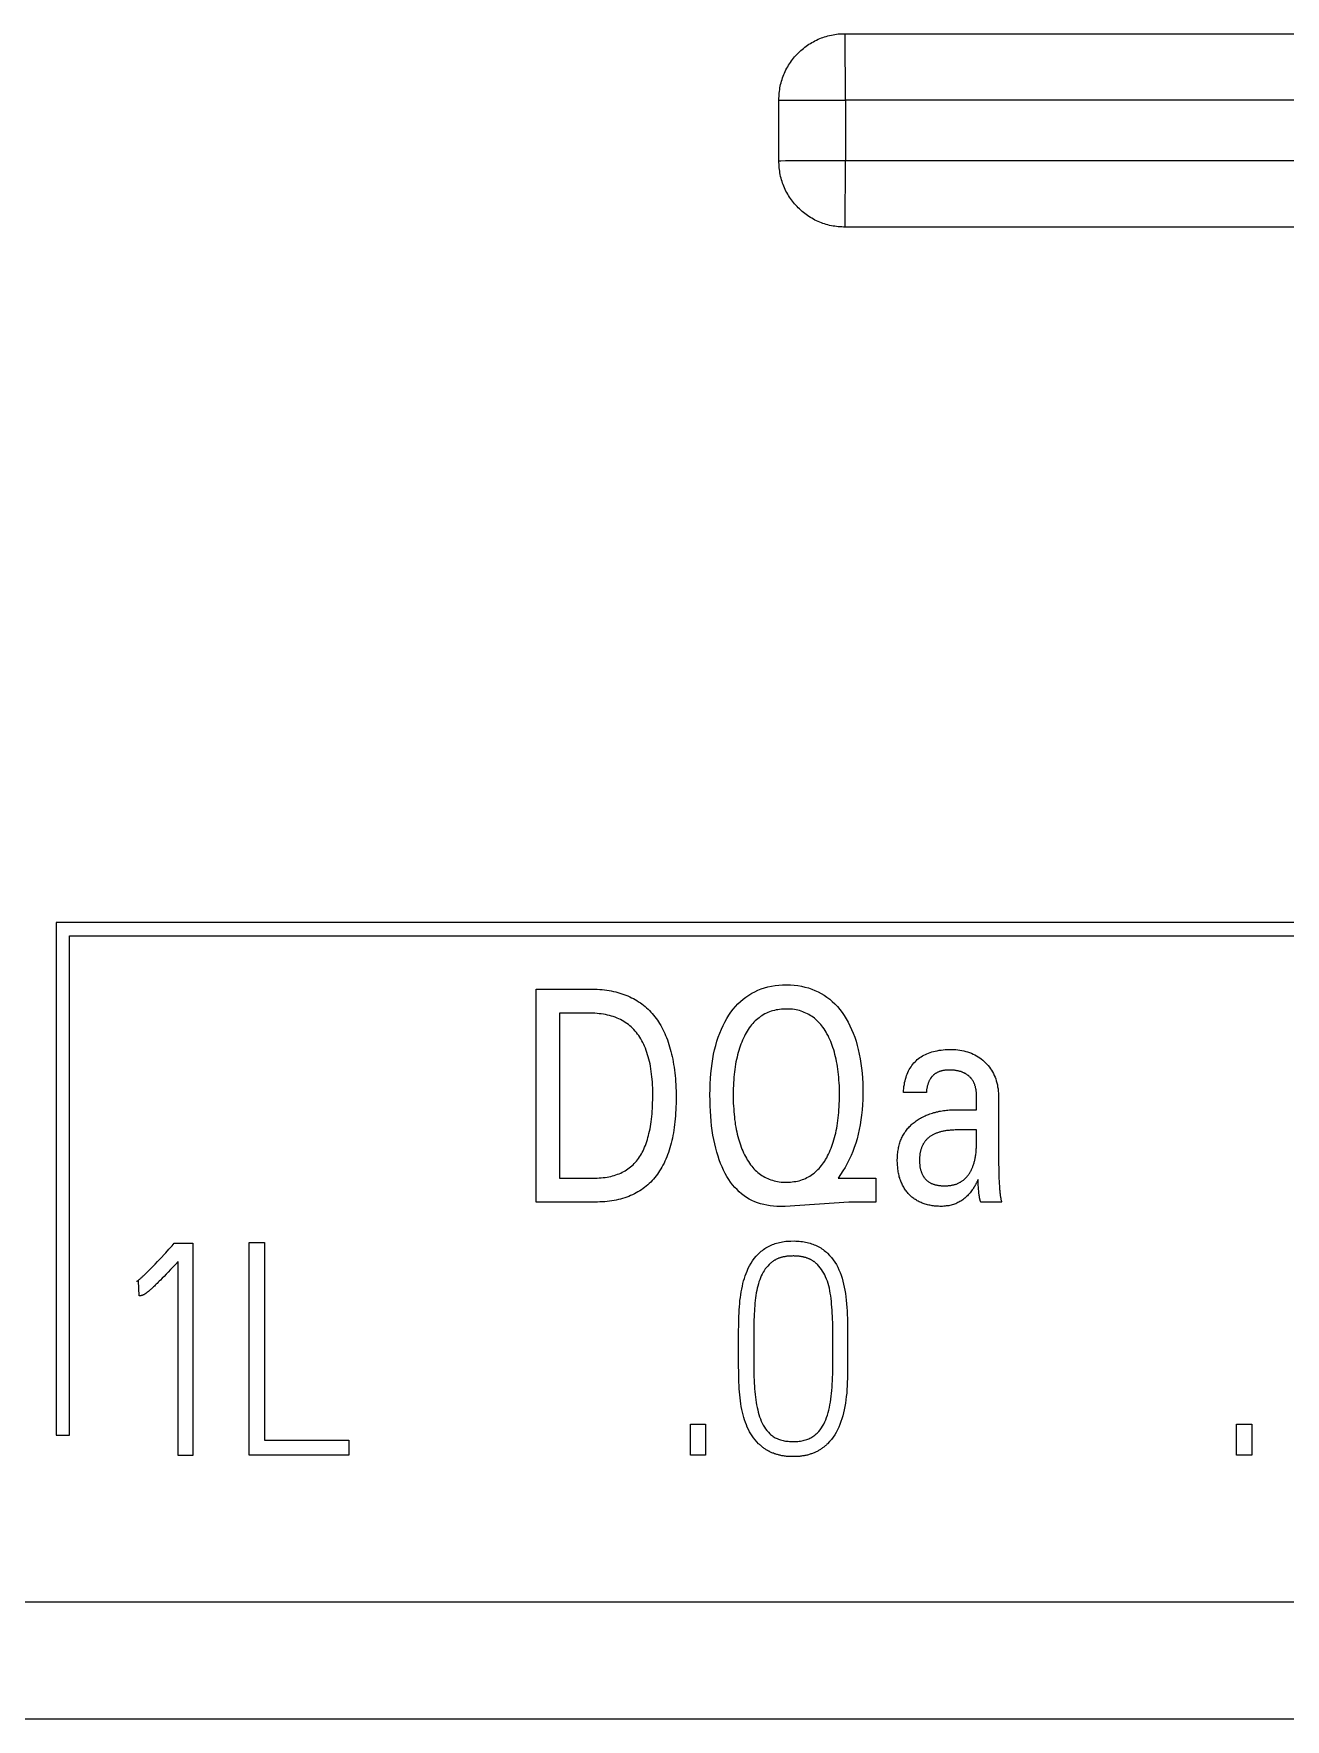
# Model space of a CAD drawing. Header units: inches. Extents: x 9000 to 22395, y 8106 to 17135.
# Drawn here: x 10119.36 to 10140.24, y 8325.48 to 8353.6 of the extents above; entities that cross this region are included whole.
import ezdxf

# ---------------------------------------------------------------- set-up
doc = ezdxf.new("R2010")
doc.units = ezdxf.units.IN
doc.header["$MEASUREMENT"] = 0
doc.layers.add('20000_FRONT_O', color=7, linetype='Continuous')
doc.layers.add('20500_FRONT_O_LABELING', color=7, linetype='Continuous')

# ---------------------------------------------------------------- blocks, each defined once
blk = doc.blocks.new('A$C21A67833')
at = {"layer": '20000_FRONT_O', "linetype": 'Continuous'}
for p, q in [((34.422, 25.976), (54.778, 25.976)), ((34.424, 25.476), (34.422, 25.976)), ((33.924, 25.478), (34.424, 25.476)), ((33.924, 25.022), (33.924, 25.478)), ((54.776, 25.476), (34.424, 25.476)), ((34.424, 25.476), (34.424, 25.024)), ((33.927, 25.022), (33.93, 25.022)), ((33.93, 25.022), (33.938, 25.022)), ((33.938, 25.022), (33.974, 25.023)), ((33.974, 25.023), (34.023, 25.023)), ((34.023, 25.023), (34.048, 25.023)), ((34.048, 25.023), (34.075, 25.023)), ((34.411, 25.024), (54.776, 25.024)), ((34.422, 24.524), (34.424, 25.024)), ((54.778, 24.524), (34.422, 24.524)), ((47.03, 19.303), (28.5, 19.303)), ((28.5, 19.303), (28.5, 15.453)), ((28.6, 19.203), (46.93, 19.203)), ((28.6, 15.453), (28.6, 19.203)), ((28.5, 15.453), (28.6, 15.453)), ((105.3, 14.2), (25, 14.2)), ((60.44, 13.322), (26.488, 13.322)), ((60.44, 13.32), (26.488, 13.32))]:
    blk.add_line(p, q, dxfattribs=at)
for points in [[(33.924, 25.478), (33.924, 25.491), (33.925, 25.504), (33.925, 25.517), (33.926, 25.53), (33.928, 25.543), (33.93, 25.556), (33.932, 25.569), (33.934, 25.582), (33.937, 25.595), (33.94, 25.608), (33.944, 25.62), (33.948, 25.633), (33.952, 25.645), (33.956, 25.657), (33.961, 25.669), (33.966, 25.681), (33.972, 25.693), (33.977, 25.705), (33.984, 25.717), (33.99, 25.728), (33.997, 25.739), (34.003, 25.75), (34.011, 25.761), (34.018, 25.772), (34.026, 25.782), (34.034, 25.792), (34.042, 25.802), (34.051, 25.812), (34.06, 25.822), (34.069, 25.831), (34.078, 25.84), (34.088, 25.849), (34.098, 25.858), (34.108, 25.866), (34.118, 25.874), (34.128, 25.882), (34.139, 25.889), (34.15, 25.897), (34.161, 25.903), (34.172, 25.91), (34.183, 25.916), (34.195, 25.923), (34.207, 25.928), (34.219, 25.934), (34.231, 25.939), (34.243, 25.944), (34.255, 25.948), (34.267, 25.952), (34.28, 25.956), (34.292, 25.96), (34.305, 25.963), (34.318, 25.966), (34.331, 25.968), (34.344, 25.97), (34.357, 25.972), (34.37, 25.974), (34.383, 25.975), (34.396, 25.975), (34.409, 25.976), (34.422, 25.976)], [(33.924, 25.022), (33.924, 25.022), (33.925, 25.022), (33.926, 25.022), (33.927, 25.022)], [(34.422, 24.524), (34.409, 24.524), (34.396, 24.525), (34.383, 24.525), (34.37, 24.526), (34.357, 24.528), (34.344, 24.53), (34.331, 24.532), (34.318, 24.534), (34.305, 24.537), (34.292, 24.54), (34.28, 24.544), (34.267, 24.548), (34.255, 24.552), (34.243, 24.556), (34.231, 24.561), (34.219, 24.566), (34.207, 24.572), (34.195, 24.577), (34.183, 24.584), (34.172, 24.59), (34.161, 24.597), (34.15, 24.603), (34.139, 24.611), (34.128, 24.618), (34.118, 24.626), (34.108, 24.634), (34.098, 24.642), (34.088, 24.651), (34.078, 24.66), (34.069, 24.669), (34.06, 24.678), (34.051, 24.688), (34.042, 24.698), (34.034, 24.708), (34.026, 24.718), (34.018, 24.728), (34.011, 24.739), (34.003, 24.75), (33.997, 24.761), (33.99, 24.772), (33.984, 24.783), (33.977, 24.795), (33.972, 24.807), (33.966, 24.819), (33.961, 24.831), (33.956, 24.843), (33.952, 24.855), (33.948, 24.867), (33.944, 24.88), (33.94, 24.892), (33.937, 24.905), (33.934, 24.918), (33.932, 24.931), (33.93, 24.944), (33.928, 24.957), (33.926, 24.97), (33.925, 24.983), (33.925, 24.996), (33.924, 25.009), (33.924, 25.022)], [(34.075, 25.023), (34.095, 25.023), (34.105, 25.023)], [(34.105, 25.023), (34.126, 25.023), (34.137, 25.023)], [(34.137, 25.023), (34.159, 25.023), (34.17, 25.023), (34.182, 25.023)], [(34.182, 25.023), (34.205, 25.023), (34.217, 25.023), (34.23, 25.023), (34.242, 25.024)], [(34.242, 25.024), (34.267, 25.024), (34.28, 25.024), (34.292, 25.024), (34.305, 25.024), (34.318, 25.024), (34.331, 25.024), (34.344, 25.024), (34.358, 25.024), (34.371, 25.024), (34.384, 25.024), (34.397, 25.024), (34.411, 25.024)]]:
    blk.add_lwpolyline(points, dxfattribs=at)
at = {"layer": '20500_FRONT_O_LABELING', "linetype": 'Continuous'}
for p, q in [((32.103, 17.203), (32.103, 18.803)), ((32.49, 18.622), (32.278, 18.622)), ((32.278, 18.622), (32.278, 17.384)), ((35.031, 18.026), (34.859, 18.026)), ((35.408, 17.897), (35.408, 17.993)), ((35.252, 17.897), (35.408, 17.897)), ((35.573, 17.968), (35.573, 17.584)), ((35.408, 17.745), (35.253, 17.745)), ((35.573, 17.584), (35.573, 17.551)), ((35.573, 17.551), (35.573, 17.519)), ((35.573, 17.519), (35.573, 17.489)), ((35.573, 17.489), (35.574, 17.46)), ((32.278, 17.384), (32.546, 17.384)), ((34.369, 17.384), (34.652, 17.384)), ((34.652, 17.384), (34.652, 17.203)), ((35.413, 17.359), (35.411, 17.356)), ((35.414, 17.362), (35.413, 17.359)), ((35.416, 17.366), (35.414, 17.362)), ((35.418, 17.369), (35.416, 17.366)), ((35.419, 17.373), (35.418, 17.369)), ((35.42, 17.361), (35.419, 17.373)), ((35.42, 17.35), (35.42, 17.361)), ((35.421, 17.338), (35.42, 17.35)), ((35.574, 17.46), (35.575, 17.432)), ((35.575, 17.432), (35.575, 17.406)), ((35.575, 17.406), (35.576, 17.382)), ((35.576, 17.382), (35.577, 17.359)), ((35.421, 17.328), (35.421, 17.338)), ((35.422, 17.318), (35.421, 17.328)), ((35.422, 17.308), (35.422, 17.318)), ((35.423, 17.298), (35.422, 17.308)), ((35.424, 17.289), (35.423, 17.298)), ((32.543, 17.203), (32.103, 17.203)), ((34.45, 17.203), (33.97, 17.171)), ((34.652, 17.203), (34.45, 17.203)), ((35.597, 17.203), (35.441, 17.203)), ((29.321, 16.822), (29.345, 16.849)), ((29.369, 16.876), (29.385, 16.894)), ((29.385, 16.894), (29.525, 16.894)), ((29.525, 16.894), (29.525, 15.301)), ((29.949, 16.901), (30.062, 16.901)), ((29.949, 15.303), (29.949, 16.901)), ((30.062, 16.901), (30.062, 15.416)), ((29.208, 16.702), (29.218, 16.713)), ((29.218, 16.713), (29.23, 16.725)), ((29.23, 16.725), (29.241, 16.737)), ((29.241, 16.737), (29.259, 16.756)), ((29.259, 16.756), (29.277, 16.775)), ((29.277, 16.775), (29.321, 16.822)), ((29.375, 16.715), (29.357, 16.696)), ((29.394, 16.735), (29.375, 16.715)), ((29.414, 16.757), (29.394, 16.735)), ((29.414, 15.301), (29.414, 16.757)), ((29.117, 16.612), (29.103, 16.608)), ((29.123, 16.499), (29.117, 16.612)), ((29.197, 16.691), (29.208, 16.702)), ((29.25, 16.586), (29.243, 16.579)), ((29.257, 16.593), (29.25, 16.586)), ((29.265, 16.601), (29.257, 16.593)), ((29.273, 16.609), (29.265, 16.601)), ((29.281, 16.617), (29.273, 16.609)), ((29.295, 16.631), (29.281, 16.617)), ((29.309, 16.645), (29.295, 16.631)), ((29.324, 16.661), (29.309, 16.645)), ((29.34, 16.678), (29.324, 16.661)), ((29.357, 16.696), (29.34, 16.678)), ((29.223, 16.56), (29.216, 16.555)), ((29.229, 16.566), (29.223, 16.56)), ((29.236, 16.572), (29.229, 16.566)), ((29.243, 16.579), (29.236, 16.572)), ((33.736, 16.253), (33.735, 16.206)), ((33.622, 16.056), (33.621, 16.111)), ((33.624, 15.874), (33.623, 15.924)), ((33.26, 15.536), (33.373, 15.536)), ((33.26, 15.303), (33.26, 15.536)), ((33.373, 15.536), (33.373, 15.303)), ((37.359, 15.536), (37.473, 15.536)), ((37.359, 15.303), (37.359, 15.536)), ((37.473, 15.536), (37.473, 15.303)), ((30.062, 15.416), (30.697, 15.416)), ((30.697, 15.416), (30.697, 15.303)), ((29.525, 15.301), (29.414, 15.301)), ((30.697, 15.303), (29.949, 15.303)), ((33.373, 15.303), (33.26, 15.303)), ((37.473, 15.303), (37.359, 15.303))]:
    blk.add_line(p, q, dxfattribs=at)
for points in [[(32.103, 18.803), (32.486, 18.803), (32.524, 18.803), (32.543, 18.802), (32.561, 18.801), (32.579, 18.8), (32.597, 18.799), (32.615, 18.797), (32.632, 18.794), (32.649, 18.792), (32.666, 18.789), (32.683, 18.785), (32.699, 18.782), (32.715, 18.777), (32.73, 18.773), (32.746, 18.768), (32.761, 18.763), (32.776, 18.757), (32.79, 18.751), (32.804, 18.745), (32.818, 18.738), (32.832, 18.731), (32.845, 18.724), (32.858, 18.716), (32.871, 18.708), (32.884, 18.7), (32.896, 18.691), (32.908, 18.682), (32.92, 18.672), (32.931, 18.662), (32.942, 18.652), (32.953, 18.641), (32.963, 18.63), (32.974, 18.619), (32.983, 18.607), (32.993, 18.595), (33.003, 18.582), (33.012, 18.57), (33.02, 18.556), (33.029, 18.543), (33.037, 18.529), (33.045, 18.515), (33.053, 18.5), (33.06, 18.485), (33.067, 18.469), (33.074, 18.454), (33.081, 18.438), (33.087, 18.421), (33.093, 18.404), (33.099, 18.387), (33.104, 18.369), (33.109, 18.352), (33.114, 18.333), (33.118, 18.315), (33.123, 18.296), (33.127, 18.276), (33.13, 18.256), (33.134, 18.236), (33.137, 18.216), (33.14, 18.195), (33.142, 18.174), (33.145, 18.152), (33.147, 18.13), (33.148, 18.108), (33.15, 18.085), (33.151, 18.062), (33.152, 18.039), (33.152, 18.015), (33.152, 17.991), (33.152, 17.967), (33.152, 17.943), (33.151, 17.919), (33.151, 17.896), (33.149, 17.873), (33.148, 17.85), (33.146, 17.828), (33.144, 17.806), (33.141, 17.785), (33.139, 17.764), (33.136, 17.743), (33.132, 17.723), (33.129, 17.703), (33.125, 17.684), (33.121, 17.665), (33.116, 17.646), (33.111, 17.628), (33.106, 17.61), (33.101, 17.593), (33.095, 17.575), (33.089, 17.559), (33.082, 17.542), (33.076, 17.526), (33.069, 17.511), (33.062, 17.496), (33.054, 17.481), (33.046, 17.466), (33.038, 17.452), (33.029, 17.439), (33.021, 17.425), (33.012, 17.412), (33.002, 17.4), (32.993, 17.388), (32.983, 17.376), (32.972, 17.365), (32.962, 17.354), (32.951, 17.343), (32.94, 17.333), (32.928, 17.323), (32.916, 17.314), (32.904, 17.305), (32.892, 17.296), (32.879, 17.288), (32.866, 17.28), (32.853, 17.272), (32.839, 17.265), (32.825, 17.258), (32.811, 17.252), (32.797, 17.246), (32.782, 17.241), (32.767, 17.235), (32.751, 17.231), (32.736, 17.226), (32.72, 17.222), (32.703, 17.218), (32.687, 17.215), (32.67, 17.212), (32.653, 17.21), (32.635, 17.208), (32.617, 17.206), (32.599, 17.205), (32.581, 17.204), (32.562, 17.203), (32.543, 17.203)], [(33.97, 17.171), (33.96, 17.17), (33.948, 17.17), (33.935, 17.17), (33.909, 17.17), (33.883, 17.172), (33.858, 17.175), (33.833, 17.179), (33.81, 17.184), (33.787, 17.19), (33.764, 17.198), (33.743, 17.206), (33.722, 17.216), (33.701, 17.226), (33.682, 17.238), (33.663, 17.251), (33.644, 17.265), (33.627, 17.281), (33.61, 17.297), (33.593, 17.314), (33.577, 17.333), (33.562, 17.353), (33.548, 17.373), (33.534, 17.395), (33.521, 17.418), (33.509, 17.443), (33.497, 17.468), (33.486, 17.494), (33.476, 17.521), (33.467, 17.549), (33.458, 17.579), (33.45, 17.609), (33.442, 17.64), (33.435, 17.672), (33.429, 17.706), (33.424, 17.74), (33.419, 17.775), (33.415, 17.811), (33.412, 17.849), (33.41, 17.887), (33.408, 17.927), (33.407, 17.967), (33.406, 18.008), (33.407, 18.05), (33.408, 18.091), (33.41, 18.13), (33.413, 18.169), (33.417, 18.207), (33.422, 18.243), (33.427, 18.279), (33.434, 18.314), (33.441, 18.347), (33.45, 18.38), (33.459, 18.412), (33.469, 18.442), (33.48, 18.472), (33.492, 18.501), (33.505, 18.528), (33.518, 18.555), (33.533, 18.581), (33.548, 18.606), (33.564, 18.629), (33.581, 18.651), (33.599, 18.672), (33.617, 18.692), (33.636, 18.71), (33.656, 18.728), (33.677, 18.743), (33.698, 18.758), (33.72, 18.771), (33.743, 18.783), (33.766, 18.794), (33.79, 18.804), (33.815, 18.812), (33.841, 18.819), (33.868, 18.825), (33.895, 18.829), (33.923, 18.832), (33.951, 18.834), (33.981, 18.834), (34.01, 18.834), (34.039, 18.832), (34.067, 18.829), (34.094, 18.824), (34.12, 18.818), (34.146, 18.811), (34.171, 18.803), (34.195, 18.793), (34.219, 18.782), (34.242, 18.77), (34.264, 18.757), (34.285, 18.742), (34.306, 18.726), (34.325, 18.709), (34.345, 18.691), (34.363, 18.671), (34.381, 18.65), (34.398, 18.627), (34.414, 18.604), (34.429, 18.579), (34.444, 18.554), (34.457, 18.527), (34.47, 18.499), (34.482, 18.471), (34.493, 18.442), (34.503, 18.411), (34.512, 18.38), (34.52, 18.348), (34.527, 18.314), (34.534, 18.28), (34.539, 18.245), (34.544, 18.209), (34.548, 18.172), (34.551, 18.134), (34.553, 18.095), (34.554, 18.055), (34.554, 18.014), (34.553, 17.974), (34.551, 17.934), (34.548, 17.895), (34.544, 17.857), (34.54, 17.82), (34.534, 17.784), (34.527, 17.748), (34.519, 17.713), (34.511, 17.679), (34.501, 17.646), (34.49, 17.614), (34.478, 17.582), (34.466, 17.552), (34.452, 17.522), (34.437, 17.493), (34.421, 17.464), (34.405, 17.437), (34.387, 17.41), (34.369, 17.384)], [(32.546, 17.384), (32.561, 17.384), (32.576, 17.385), (32.591, 17.386), (32.606, 17.387), (32.621, 17.389), (32.635, 17.391), (32.648, 17.394), (32.662, 17.396), (32.675, 17.4), (32.688, 17.403), (32.701, 17.407), (32.713, 17.412), (32.725, 17.416), (32.737, 17.421), (32.748, 17.427), (32.76, 17.433), (32.77, 17.439), (32.781, 17.445), (32.791, 17.452), (32.801, 17.46), (32.811, 17.467), (32.82, 17.475), (32.83, 17.484), (32.838, 17.493), (32.847, 17.502), (32.855, 17.511), (32.863, 17.521), (32.871, 17.531), (32.878, 17.542), (32.885, 17.553), (32.892, 17.565), (32.898, 17.576), (32.905, 17.589), (32.911, 17.601), (32.916, 17.615), (32.922, 17.628), (32.927, 17.642), (32.932, 17.657), (32.937, 17.672), (32.941, 17.687), (32.945, 17.703), (32.949, 17.719), (32.953, 17.736), (32.957, 17.753), (32.96, 17.77), (32.963, 17.788), (32.965, 17.807), (32.968, 17.826), (32.97, 17.845), (32.972, 17.865), (32.973, 17.885), (32.975, 17.906), (32.976, 17.927), (32.976, 17.948), (32.977, 17.97), (32.977, 17.993), (32.977, 18.016), (32.977, 18.038), (32.977, 18.061), (32.976, 18.082), (32.975, 18.104), (32.973, 18.125), (32.971, 18.145), (32.969, 18.165), (32.966, 18.185), (32.963, 18.204), (32.96, 18.223), (32.957, 18.241), (32.953, 18.259), (32.948, 18.277), (32.944, 18.294), (32.939, 18.31), (32.934, 18.327), (32.928, 18.342), (32.922, 18.358), (32.916, 18.373), (32.91, 18.387), (32.903, 18.401), (32.895, 18.415), (32.888, 18.428), (32.88, 18.441), (32.872, 18.453), (32.863, 18.465), (32.854, 18.476), (32.845, 18.487), (32.836, 18.498), (32.826, 18.508), (32.816, 18.518), (32.805, 18.527), (32.794, 18.536), (32.783, 18.544), (32.771, 18.552), (32.76, 18.56), (32.747, 18.567), (32.735, 18.573), (32.722, 18.58), (32.709, 18.585), (32.695, 18.591), (32.681, 18.596), (32.667, 18.6), (32.653, 18.604), (32.638, 18.608), (32.623, 18.611), (32.607, 18.614), (32.591, 18.616), (32.575, 18.618), (32.559, 18.62), (32.542, 18.621), (32.525, 18.621), (32.49, 18.622)], [(34.293, 18.454), (34.285, 18.467), (34.278, 18.48), (34.271, 18.492), (34.263, 18.504), (34.255, 18.516), (34.246, 18.527), (34.238, 18.537), (34.229, 18.547), (34.22, 18.557), (34.21, 18.566), (34.201, 18.575), (34.191, 18.583), (34.181, 18.591), (34.17, 18.599), (34.16, 18.605), (34.149, 18.612), (34.138, 18.618), (34.126, 18.623), (34.115, 18.628), (34.103, 18.633), (34.091, 18.637), (34.078, 18.641), (34.066, 18.644), (34.053, 18.647), (34.04, 18.649), (34.026, 18.651), (34.013, 18.652), (33.999, 18.653), (33.985, 18.653), (33.97, 18.653), (33.956, 18.653), (33.943, 18.652), (33.929, 18.65), (33.916, 18.648), (33.903, 18.646), (33.89, 18.643), (33.877, 18.64), (33.865, 18.636), (33.853, 18.631), (33.841, 18.627), (33.83, 18.621), (33.818, 18.616), (33.807, 18.61), (33.796, 18.603), (33.786, 18.596), (33.776, 18.588), (33.766, 18.58), (33.756, 18.572), (33.746, 18.563), (33.737, 18.554), (33.728, 18.544), (33.719, 18.533), (33.711, 18.523), (33.702, 18.511), (33.694, 18.5), (33.687, 18.487), (33.679, 18.475), (33.672, 18.462), (33.665, 18.448), (33.658, 18.434), (33.651, 18.42), (33.645, 18.405), (33.639, 18.39), (33.634, 18.374), (33.628, 18.359), (33.623, 18.342), (33.619, 18.326), (33.614, 18.309), (33.61, 18.292), (33.606, 18.274), (33.602, 18.256), (33.599, 18.238), (33.596, 18.219), (33.593, 18.2), (33.591, 18.181), (33.589, 18.161), (33.587, 18.141), (33.585, 18.12), (33.584, 18.099), (33.583, 18.078), (33.582, 18.056), (33.581, 18.034), (33.581, 18.012), (33.581, 17.989), (33.582, 17.967), (33.582, 17.946), (33.583, 17.924), (33.585, 17.903), (33.586, 17.883), (33.588, 17.862), (33.59, 17.843), (33.592, 17.823), (33.595, 17.804), (33.597, 17.785), (33.601, 17.766), (33.604, 17.748), (33.608, 17.731), (33.612, 17.713), (33.616, 17.696), (33.62, 17.679), (33.625, 17.663), (33.63, 17.647), (33.635, 17.632), (33.641, 17.616), (33.647, 17.601), (33.653, 17.587), (33.659, 17.573), (33.666, 17.559)], [(33.666, 17.559), (33.673, 17.545), (33.68, 17.532), (33.687, 17.52), (33.695, 17.507), (33.703, 17.496), (33.711, 17.484), (33.72, 17.474), (33.728, 17.463), (33.737, 17.453), (33.747, 17.444), (33.756, 17.435), (33.766, 17.426), (33.776, 17.418), (33.786, 17.411), (33.796, 17.404), (33.807, 17.397), (33.818, 17.391), (33.829, 17.385), (33.84, 17.38), (33.852, 17.375), (33.864, 17.371), (33.876, 17.367), (33.888, 17.363), (33.901, 17.36), (33.914, 17.358), (33.927, 17.356), (33.94, 17.354), (33.954, 17.353), (33.968, 17.353), (33.982, 17.353), (33.996, 17.353), (34.01, 17.354), (34.023, 17.355), (34.037, 17.357), (34.05, 17.359), (34.063, 17.361), (34.075, 17.364), (34.088, 17.368), (34.1, 17.372), (34.112, 17.376), (34.123, 17.381), (34.135, 17.387), (34.146, 17.393), (34.156, 17.399), (34.167, 17.406), (34.177, 17.413), (34.188, 17.421), (34.197, 17.429), (34.207, 17.438), (34.216, 17.447), (34.226, 17.456), (34.235, 17.466), (34.243, 17.477), (34.252, 17.488), (34.26, 17.499), (34.268, 17.511), (34.275, 17.524), (34.283, 17.536), (34.29, 17.55), (34.297, 17.564), (34.303, 17.578), (34.31, 17.592), (34.316, 17.607), (34.322, 17.622), (34.327, 17.638), (34.332, 17.654), (34.337, 17.671), (34.342, 17.687), (34.346, 17.705), (34.351, 17.722), (34.354, 17.74), (34.358, 17.758), (34.361, 17.777), (34.364, 17.796), (34.367, 17.816), (34.369, 17.835), (34.372, 17.856), (34.374, 17.876), (34.375, 17.897), (34.376, 17.919), (34.377, 17.94), (34.378, 17.963), (34.379, 17.985), (34.379, 18.008), (34.379, 18.031), (34.378, 18.054), (34.378, 18.076), (34.377, 18.098), (34.375, 18.119), (34.374, 18.14), (34.372, 18.161), (34.369, 18.181), (34.367, 18.201), (34.364, 18.221), (34.361, 18.24), (34.357, 18.258), (34.354, 18.277), (34.35, 18.295), (34.345, 18.312), (34.341, 18.33), (34.336, 18.346), (34.33, 18.363), (34.325, 18.379), (34.319, 18.395), (34.313, 18.41), (34.306, 18.425), (34.3, 18.439), (34.293, 18.454)], [(34.859, 18.026), (34.86, 18.042), (34.861, 18.057), (34.863, 18.072), (34.866, 18.086), (34.868, 18.1), (34.871, 18.114), (34.875, 18.127), (34.879, 18.14), (34.883, 18.153), (34.887, 18.165), (34.892, 18.177), (34.898, 18.188), (34.903, 18.199), (34.909, 18.21), (34.916, 18.22), (34.923, 18.23), (34.93, 18.239), (34.938, 18.248), (34.946, 18.257), (34.954, 18.265), (34.963, 18.273), (34.972, 18.281), (34.982, 18.288), (34.992, 18.294), (35.002, 18.301), (35.013, 18.307), (35.024, 18.312), (35.035, 18.317), (35.047, 18.322), (35.059, 18.327), (35.072, 18.331), (35.085, 18.334), (35.098, 18.337), (35.112, 18.34), (35.126, 18.343), (35.141, 18.345), (35.156, 18.346), (35.171, 18.348), (35.187, 18.349), (35.203, 18.349), (35.219, 18.349), (35.236, 18.349), (35.252, 18.348), (35.268, 18.346), (35.283, 18.344), (35.298, 18.342), (35.313, 18.339), (35.327, 18.335), (35.341, 18.331), (35.355, 18.326), (35.369, 18.321), (35.382, 18.315), (35.395, 18.309), (35.408, 18.302), (35.42, 18.294), (35.432, 18.286), (35.443, 18.278), (35.455, 18.269), (35.466, 18.259), (35.476, 18.249), (35.486, 18.239), (35.496, 18.228), (35.505, 18.217), (35.513, 18.205), (35.521, 18.193), (35.528, 18.181), (35.535, 18.168), (35.541, 18.155), (35.547, 18.142), (35.552, 18.128), (35.556, 18.114), (35.56, 18.099), (35.564, 18.084), (35.566, 18.069), (35.569, 18.053), (35.571, 18.037), (35.572, 18.02), (35.572, 18.003), (35.573, 17.968)], [(35.408, 17.993), (35.408, 17.999), (35.408, 18.004), (35.408, 18.009), (35.408, 18.014), (35.407, 18.019), (35.407, 18.024), (35.407, 18.029), (35.406, 18.034), (35.405, 18.038), (35.405, 18.043), (35.404, 18.048), (35.403, 18.052), (35.402, 18.057), (35.401, 18.061), (35.4, 18.065), (35.399, 18.07), (35.398, 18.074), (35.396, 18.078), (35.395, 18.082), (35.394, 18.086), (35.392, 18.09), (35.391, 18.094), (35.389, 18.097), (35.387, 18.101), (35.385, 18.105), (35.384, 18.108), (35.382, 18.112), (35.38, 18.115), (35.378, 18.118), (35.375, 18.122), (35.373, 18.125), (35.371, 18.128), (35.369, 18.131), (35.366, 18.134), (35.364, 18.137), (35.361, 18.14), (35.358, 18.142), (35.356, 18.145), (35.353, 18.148), (35.35, 18.15), (35.347, 18.153), (35.344, 18.155), (35.341, 18.157), (35.338, 18.16), (35.335, 18.162), (35.331, 18.164), (35.328, 18.166), (35.325, 18.168), (35.321, 18.17), (35.318, 18.172), (35.314, 18.174), (35.31, 18.175), (35.306, 18.177), (35.303, 18.179), (35.299, 18.18), (35.295, 18.181), (35.291, 18.183), (35.286, 18.184), (35.282, 18.185), (35.278, 18.186), (35.274, 18.187), (35.269, 18.188), (35.265, 18.189), (35.26, 18.19), (35.255, 18.191), (35.251, 18.192), (35.246, 18.192), (35.241, 18.193), (35.236, 18.193), (35.231, 18.194), (35.226, 18.194), (35.221, 18.195), (35.216, 18.195), (35.21, 18.195), (35.2, 18.195), (35.194, 18.195), (35.189, 18.195), (35.184, 18.194), (35.179, 18.194), (35.174, 18.194), (35.169, 18.193), (35.164, 18.192), (35.159, 18.192), (35.155, 18.191), (35.15, 18.19), (35.145, 18.189), (35.141, 18.187), (35.137, 18.186), (35.132, 18.185), (35.128, 18.183), (35.124, 18.182), (35.12, 18.18), (35.116, 18.178), (35.113, 18.176), (35.109, 18.174), (35.105, 18.172), (35.102, 18.17), (35.098, 18.168), (35.095, 18.166), (35.091, 18.163), (35.088, 18.16), (35.085, 18.158), (35.082, 18.155), (35.079, 18.152), (35.076, 18.149), (35.073, 18.146), (35.071, 18.143), (35.068, 18.14), (35.066, 18.136), (35.063, 18.133), (35.061, 18.129), (35.059, 18.126), (35.056, 18.122), (35.054, 18.118), (35.052, 18.114), (35.05, 18.11), (35.049, 18.106), (35.047, 18.102), (35.045, 18.097), (35.044, 18.093), (35.042, 18.088), (35.041, 18.084), (35.039, 18.079), (35.038, 18.074), (35.037, 18.069), (35.036, 18.064), (35.035, 18.059), (35.034, 18.054), (35.033, 18.048), (35.033, 18.043), (35.032, 18.037), (35.032, 18.032), (35.031, 18.026)], [(35.382, 17.304), (35.376, 17.295), (35.371, 17.287), (35.365, 17.28), (35.359, 17.272), (35.352, 17.265), (35.346, 17.258), (35.34, 17.251), (35.333, 17.244), (35.326, 17.238), (35.319, 17.232), (35.312, 17.227), (35.305, 17.221), (35.298, 17.216), (35.29, 17.211), (35.283, 17.207), (35.275, 17.203), (35.267, 17.199), (35.259, 17.195), (35.251, 17.191), (35.242, 17.188), (35.234, 17.185), (35.225, 17.183), (35.216, 17.18), (35.208, 17.178), (35.199, 17.176), (35.189, 17.175), (35.18, 17.174), (35.171, 17.173), (35.161, 17.172), (35.151, 17.171), (35.141, 17.171), (35.132, 17.171), (35.122, 17.172), (35.112, 17.172), (35.103, 17.173), (35.093, 17.173), (35.084, 17.175), (35.075, 17.176), (35.066, 17.177), (35.057, 17.179), (35.049, 17.181), (35.04, 17.183), (35.032, 17.185), (35.023, 17.187), (35.015, 17.19), (35.007, 17.192), (35, 17.195), (34.992, 17.199), (34.984, 17.202), (34.977, 17.205), (34.97, 17.209), (34.963, 17.213), (34.956, 17.217), (34.949, 17.222), (34.942, 17.226), (34.936, 17.231), (34.929, 17.236), (34.923, 17.241), (34.917, 17.246), (34.911, 17.251), (34.905, 17.257), (34.899, 17.263), (34.894, 17.269), (34.889, 17.275), (34.884, 17.281), (34.879, 17.288), (34.874, 17.294), (34.869, 17.301), (34.865, 17.308), (34.861, 17.315), (34.857, 17.322), (34.853, 17.33), (34.849, 17.337), (34.846, 17.345), (34.842, 17.353), (34.839, 17.361), (34.836, 17.369), (34.833, 17.377), (34.831, 17.386), (34.828, 17.394), (34.826, 17.403), (34.824, 17.412), (34.822, 17.421), (34.82, 17.431), (34.819, 17.44), (34.818, 17.45), (34.816, 17.459), (34.816, 17.469), (34.815, 17.479), (34.814, 17.49), (34.814, 17.5), (34.813, 17.511), (34.813, 17.521), (34.814, 17.532), (34.814, 17.543), (34.814, 17.553), (34.815, 17.563), (34.816, 17.573), (34.818, 17.583), (34.819, 17.593), (34.821, 17.603), (34.822, 17.612), (34.825, 17.621), (34.827, 17.631), (34.829, 17.64), (34.832, 17.649), (34.835, 17.657), (34.838, 17.666), (34.842, 17.674), (34.845, 17.683), (34.849, 17.691), (34.853, 17.699), (34.857, 17.707), (34.862, 17.714), (34.866, 17.722), (34.871, 17.73), (34.876, 17.737), (34.881, 17.744), (34.887, 17.751), (34.893, 17.758), (34.899, 17.764), (34.905, 17.771), (34.911, 17.777), (34.918, 17.784), (34.925, 17.79), (34.932, 17.796), (34.939, 17.802), (34.946, 17.807), (34.954, 17.813), (34.962, 17.818), (34.97, 17.823), (34.978, 17.828), (34.986, 17.833), (34.995, 17.838), (35.003, 17.842), (35.012, 17.847), (35.021, 17.851), (35.03, 17.855), (35.039, 17.859), (35.048, 17.862), (35.058, 17.866), (35.067, 17.869), (35.077, 17.872), (35.087, 17.875), (35.097, 17.877), (35.107, 17.88), (35.117, 17.882), (35.128, 17.885), (35.138, 17.887), (35.149, 17.888), (35.16, 17.89), (35.171, 17.891), (35.182, 17.893), (35.193, 17.894), (35.205, 17.895), (35.216, 17.896), (35.228, 17.896), (35.24, 17.896), (35.252, 17.897)], [(35.253, 17.745), (35.246, 17.745), (35.238, 17.744), (35.231, 17.744), (35.223, 17.744), (35.216, 17.743), (35.209, 17.743), (35.202, 17.742), (35.195, 17.741), (35.188, 17.741), (35.182, 17.74), (35.175, 17.739), (35.169, 17.738), (35.162, 17.737), (35.156, 17.735), (35.15, 17.734), (35.144, 17.733), (35.138, 17.731), (35.132, 17.729), (35.126, 17.728), (35.121, 17.726), (35.115, 17.724), (35.11, 17.722), (35.105, 17.72), (35.1, 17.718), (35.095, 17.716), (35.09, 17.714), (35.085, 17.711), (35.08, 17.709), (35.075, 17.706), (35.071, 17.703), (35.067, 17.701), (35.062, 17.698), (35.058, 17.695), (35.054, 17.692), (35.05, 17.689), (35.046, 17.686), (35.042, 17.682), (35.039, 17.679), (35.035, 17.676), (35.032, 17.672), (35.029, 17.668), (35.025, 17.665), (35.022, 17.661), (35.019, 17.657), (35.016, 17.653), (35.014, 17.649), (35.011, 17.645), (35.008, 17.641), (35.006, 17.636), (35.004, 17.632), (35.001, 17.627), (34.999, 17.623), (34.997, 17.618), (34.995, 17.613), (34.994, 17.609), (34.992, 17.604), (34.99, 17.599), (34.989, 17.593), (34.987, 17.588), (34.986, 17.583), (34.985, 17.578), (34.984, 17.572), (34.983, 17.567), (34.982, 17.561), (34.981, 17.555), (34.981, 17.549), (34.98, 17.543), (34.98, 17.537), (34.98, 17.531), (34.979, 17.525), (34.979, 17.513), (34.98, 17.506), (34.98, 17.5), (34.98, 17.494), (34.981, 17.489), (34.981, 17.483), (34.982, 17.477), (34.982, 17.472), (34.983, 17.466), (34.984, 17.461), (34.985, 17.455), (34.986, 17.45), (34.988, 17.445), (34.989, 17.44), (34.991, 17.435), (34.992, 17.431), (34.994, 17.426), (34.996, 17.422), (34.997, 17.417), (34.999, 17.413), (35.001, 17.409), (35.004, 17.405), (35.006, 17.4), (35.008, 17.397), (35.011, 17.393), (35.013, 17.389), (35.016, 17.386), (35.019, 17.382), (35.022, 17.379), (35.025, 17.375), (35.028, 17.372), (35.031, 17.369), (35.034, 17.366), (35.037, 17.363), (35.041, 17.361), (35.045, 17.358), (35.048, 17.355), (35.052, 17.353), (35.056, 17.351), (35.06, 17.348), (35.064, 17.346), (35.068, 17.344), (35.072, 17.342), (35.077, 17.34), (35.081, 17.339), (35.086, 17.337), (35.091, 17.336), (35.095, 17.334), (35.1, 17.333), (35.105, 17.332), (35.11, 17.331), (35.116, 17.33), (35.121, 17.329), (35.126, 17.328), (35.132, 17.327), (35.138, 17.327), (35.143, 17.326), (35.149, 17.326), (35.155, 17.326), (35.161, 17.325), (35.167, 17.325)], [(35.167, 17.325), (35.173, 17.325), (35.179, 17.326), (35.185, 17.326), (35.191, 17.326), (35.197, 17.327), (35.203, 17.327), (35.208, 17.328), (35.214, 17.329), (35.219, 17.33), (35.225, 17.331), (35.23, 17.332), (35.236, 17.333), (35.241, 17.335), (35.246, 17.336), (35.251, 17.338), (35.256, 17.339), (35.261, 17.341), (35.265, 17.343), (35.27, 17.345), (35.275, 17.347), (35.279, 17.35), (35.284, 17.352), (35.288, 17.354), (35.293, 17.357), (35.297, 17.36), (35.301, 17.362), (35.305, 17.365), (35.309, 17.368), (35.313, 17.371), (35.317, 17.375), (35.321, 17.378), (35.324, 17.382), (35.328, 17.385), (35.331, 17.389), (35.335, 17.393), (35.338, 17.396), (35.341, 17.4), (35.345, 17.405), (35.348, 17.409), (35.351, 17.413), (35.354, 17.418), (35.357, 17.422), (35.36, 17.427), (35.362, 17.432), (35.365, 17.436), (35.368, 17.441), (35.37, 17.447), (35.372, 17.452), (35.375, 17.457), (35.377, 17.462), (35.379, 17.468), (35.381, 17.474), (35.383, 17.479), (35.385, 17.485), (35.387, 17.491), (35.389, 17.497), (35.391, 17.504), (35.392, 17.51), (35.394, 17.516), (35.395, 17.523), (35.397, 17.529), (35.398, 17.536), (35.399, 17.543), (35.401, 17.55), (35.402, 17.557), (35.403, 17.564), (35.404, 17.572), (35.404, 17.579), (35.405, 17.586), (35.406, 17.594), (35.406, 17.602), (35.407, 17.61), (35.407, 17.618), (35.408, 17.626), (35.408, 17.634), (35.408, 17.642), (35.408, 17.65), (35.408, 17.659), (35.408, 17.745)], [(35.411, 17.356), (35.41, 17.352), (35.408, 17.349), (35.406, 17.346), (35.405, 17.343), (35.403, 17.34), (35.402, 17.337), (35.4, 17.334), (35.398, 17.331), (35.397, 17.328), (35.395, 17.326), (35.394, 17.323), (35.392, 17.32), (35.391, 17.318), (35.389, 17.315), (35.388, 17.313), (35.386, 17.311), (35.385, 17.308), (35.384, 17.306), (35.382, 17.304)], [(35.577, 17.359), (35.578, 17.348), (35.578, 17.337), (35.579, 17.327), (35.58, 17.317), (35.58, 17.307), (35.581, 17.298), (35.582, 17.29), (35.583, 17.281), (35.583, 17.273), (35.584, 17.266), (35.585, 17.258), (35.586, 17.251), (35.587, 17.245), (35.588, 17.239), (35.589, 17.233), (35.59, 17.228), (35.591, 17.223), (35.592, 17.218), (35.593, 17.214), (35.595, 17.21), (35.596, 17.206), (35.597, 17.203)], [(35.441, 17.203), (35.44, 17.204), (35.44, 17.205), (35.439, 17.206), (35.438, 17.208), (35.438, 17.209), (35.437, 17.211), (35.436, 17.213), (35.436, 17.215), (35.435, 17.216), (35.435, 17.218), (35.434, 17.221), (35.433, 17.223), (35.433, 17.225), (35.432, 17.228), (35.432, 17.23), (35.431, 17.233), (35.431, 17.236), (35.43, 17.238), (35.43, 17.241), (35.429, 17.244), (35.429, 17.248), (35.428, 17.251), (35.428, 17.254), (35.427, 17.258), (35.427, 17.261), (35.426, 17.265), (35.426, 17.269), (35.425, 17.273), (35.425, 17.277), (35.425, 17.281), (35.424, 17.285), (35.424, 17.289)], [(29.345, 16.849), (29.358, 16.863), (29.369, 16.876)], [(33.685, 16.685), (33.694, 16.706), (33.704, 16.725), (33.715, 16.744), (33.726, 16.762), (33.739, 16.779), (33.753, 16.796), (33.768, 16.812), (33.776, 16.82), (33.784, 16.827), (33.792, 16.834), (33.801, 16.841), (33.809, 16.848), (33.818, 16.854), (33.827, 16.86), (33.836, 16.865), (33.846, 16.87), (33.856, 16.875), (33.865, 16.88), (33.876, 16.884), (33.886, 16.888), (33.896, 16.892), (33.907, 16.895), (33.918, 16.898), (33.929, 16.901), (33.941, 16.903), (33.952, 16.905), (33.964, 16.907), (33.976, 16.909), (33.988, 16.91), (34.001, 16.911), (34.014, 16.911), (34.039, 16.912), (34.052, 16.911), (34.065, 16.911), (34.077, 16.91), (34.089, 16.908), (34.101, 16.907), (34.113, 16.905), (34.125, 16.903), (34.136, 16.9), (34.147, 16.898), (34.158, 16.894), (34.169, 16.891), (34.179, 16.887), (34.19, 16.883), (34.2, 16.879), (34.21, 16.874), (34.219, 16.869), (34.229, 16.864), (34.238, 16.859), (34.247, 16.853), (34.256, 16.847), (34.264, 16.84), (34.273, 16.833), (34.281, 16.826), (34.289, 16.819), (34.304, 16.803), (34.319, 16.787), (34.332, 16.77), (34.344, 16.752), (34.356, 16.734), (34.366, 16.715), (34.375, 16.695), (34.383, 16.675), (34.391, 16.654), (34.398, 16.632), (34.404, 16.61), (34.41, 16.588), (34.415, 16.564), (34.42, 16.541), (34.423, 16.516), (34.427, 16.491), (34.43, 16.466), (34.432, 16.44), (34.434, 16.413), (34.436, 16.386), (34.437, 16.358), (34.438, 16.33)], [(33.85, 16.734), (33.84, 16.723), (33.83, 16.712), (33.821, 16.701), (33.813, 16.688), (33.805, 16.676), (33.798, 16.663), (33.791, 16.649), (33.785, 16.635), (33.78, 16.62), (33.774, 16.605), (33.77, 16.589), (33.765, 16.573), (33.761, 16.556), (33.758, 16.539), (33.754, 16.521), (33.751, 16.503), (33.749, 16.484), (33.746, 16.465), (33.744, 16.445), (33.743, 16.425), (33.741, 16.405), (33.74, 16.385), (33.739, 16.363), (33.738, 16.342), (33.737, 16.32), (33.737, 16.298), (33.736, 16.253)], [(34.214, 16.734), (34.211, 16.737), (34.208, 16.74), (34.205, 16.743), (34.202, 16.745), (34.199, 16.748), (34.195, 16.751), (34.192, 16.753), (34.189, 16.756), (34.185, 16.758), (34.182, 16.76), (34.178, 16.763), (34.175, 16.765), (34.171, 16.767), (34.167, 16.769), (34.163, 16.771), (34.16, 16.773), (34.156, 16.775), (34.152, 16.776), (34.148, 16.778), (34.144, 16.78), (34.14, 16.781), (34.135, 16.783), (34.131, 16.784), (34.127, 16.786), (34.123, 16.787), (34.118, 16.788), (34.114, 16.789), (34.109, 16.79), (34.105, 16.791), (34.1, 16.792), (34.095, 16.793), (34.091, 16.794), (34.086, 16.795), (34.081, 16.795), (34.076, 16.796), (34.071, 16.797), (34.066, 16.797), (34.061, 16.797), (34.056, 16.798), (34.051, 16.798), (34.046, 16.798), (34.04, 16.798), (34.035, 16.799), (34.03, 16.799), (34.024, 16.798), (34.019, 16.798), (34.014, 16.798), (34.009, 16.798), (34.003, 16.798), (33.998, 16.797), (33.993, 16.797), (33.989, 16.796), (33.984, 16.796), (33.979, 16.795), (33.974, 16.794), (33.969, 16.793), (33.965, 16.793), (33.96, 16.792), (33.956, 16.791), (33.951, 16.79), (33.947, 16.789), (33.942, 16.787), (33.938, 16.786), (33.934, 16.785), (33.93, 16.784), (33.926, 16.782), (33.922, 16.781), (33.918, 16.779), (33.914, 16.777), (33.91, 16.776), (33.906, 16.774), (33.902, 16.772), (33.899, 16.77), (33.895, 16.768), (33.891, 16.766), (33.888, 16.764), (33.884, 16.762), (33.881, 16.76), (33.878, 16.758), (33.874, 16.755), (33.871, 16.753), (33.868, 16.75), (33.865, 16.748), (33.862, 16.745), (33.859, 16.743), (33.856, 16.74), (33.853, 16.737), (33.85, 16.734)], [(34.329, 16.147), (34.329, 16.174), (34.329, 16.2), (34.329, 16.226), (34.328, 16.251), (34.328, 16.275), (34.328, 16.3), (34.327, 16.324), (34.326, 16.347), (34.325, 16.37), (34.324, 16.393), (34.322, 16.415), (34.32, 16.437), (34.318, 16.458), (34.316, 16.479), (34.313, 16.499), (34.31, 16.519), (34.307, 16.538), (34.303, 16.557), (34.298, 16.575), (34.293, 16.592), (34.288, 16.609), (34.282, 16.625), (34.275, 16.641), (34.268, 16.656), (34.261, 16.67), (34.252, 16.684), (34.244, 16.698), (34.234, 16.71), (34.224, 16.723), (34.214, 16.734)], [(29.103, 16.608), (29.105, 16.609), (29.107, 16.61), (29.109, 16.612), (29.111, 16.613), (29.114, 16.615), (29.117, 16.617), (29.119, 16.62), (29.122, 16.622), (29.126, 16.625), (29.129, 16.628), (29.133, 16.631), (29.137, 16.634), (29.141, 16.638), (29.145, 16.641), (29.149, 16.645), (29.153, 16.649), (29.158, 16.653), (29.163, 16.657), (29.167, 16.662), (29.172, 16.666), (29.177, 16.671), (29.182, 16.676), (29.187, 16.681), (29.197, 16.691)], [(33.621, 16.111), (33.622, 16.165), (33.622, 16.192), (33.622, 16.219), (33.622, 16.245), (33.623, 16.27), (33.623, 16.296), (33.624, 16.321), (33.624, 16.346), (33.625, 16.37), (33.626, 16.394), (33.628, 16.418), (33.63, 16.441), (33.632, 16.464), (33.635, 16.486), (33.638, 16.508), (33.641, 16.529), (33.645, 16.55), (33.65, 16.571), (33.654, 16.591), (33.659, 16.611), (33.665, 16.63), (33.671, 16.649), (33.678, 16.667), (33.685, 16.685)], [(29.146, 16.503), (29.146, 16.503), (29.145, 16.503), (29.145, 16.503), (29.144, 16.503), (29.144, 16.502), (29.143, 16.502), (29.142, 16.502), (29.142, 16.502), (29.141, 16.502), (29.141, 16.502), (29.14, 16.502), (29.14, 16.501), (29.139, 16.501), (29.139, 16.501), (29.138, 16.501), (29.138, 16.501), (29.137, 16.501), (29.137, 16.501), (29.136, 16.501), (29.136, 16.501), (29.135, 16.5), (29.135, 16.5), (29.134, 16.5), (29.134, 16.5), (29.133, 16.5), (29.133, 16.5), (29.132, 16.5), (29.132, 16.5), (29.131, 16.5), (29.131, 16.5), (29.13, 16.5), (29.13, 16.5), (29.129, 16.5), (29.129, 16.499), (29.129, 16.499), (29.128, 16.499), (29.128, 16.499), (29.127, 16.499), (29.127, 16.499), (29.126, 16.499), (29.126, 16.499), (29.126, 16.499), (29.125, 16.499), (29.125, 16.499), (29.125, 16.499), (29.124, 16.499), (29.124, 16.499), (29.123, 16.499)], [(29.216, 16.555), (29.211, 16.549), (29.208, 16.547), (29.205, 16.544), (29.202, 16.542), (29.2, 16.54), (29.197, 16.537), (29.194, 16.535), (29.192, 16.533), (29.189, 16.531), (29.187, 16.529), (29.185, 16.527), (29.182, 16.526), (29.18, 16.524), (29.178, 16.522), (29.176, 16.521), (29.174, 16.519), (29.172, 16.518), (29.17, 16.516), (29.168, 16.515), (29.166, 16.514), (29.164, 16.512), (29.163, 16.511), (29.161, 16.51), (29.159, 16.509), (29.158, 16.508), (29.156, 16.507), (29.154, 16.507), (29.153, 16.506), (29.152, 16.505), (29.15, 16.505), (29.149, 16.504), (29.148, 16.504), (29.146, 16.503)], [(34.438, 16.33), (34.439, 16.272), (34.439, 16.243), (34.44, 16.213), (34.44, 16.182), (34.44, 16.151), (34.44, 16.12)], [(33.735, 16.206), (33.735, 16.182), (33.735, 16.157), (33.735, 16.133), (33.735, 16.107), (33.735, 16.057)], [(34.44, 16.12), (34.44, 16.057), (34.44, 16.026), (34.44, 15.996), (34.44, 15.966), (34.439, 15.936), (34.439, 15.907), (34.438, 15.879), (34.437, 15.851), (34.436, 15.823), (34.435, 15.796), (34.433, 15.769), (34.43, 15.743), (34.427, 15.718), (34.424, 15.693), (34.419, 15.668), (34.415, 15.644), (34.41, 15.621), (34.404, 15.598), (34.397, 15.576), (34.39, 15.555), (34.382, 15.534), (34.374, 15.513), (34.365, 15.494), (34.354, 15.474), (34.343, 15.456), (34.331, 15.438), (34.318, 15.421), (34.304, 15.405), (34.289, 15.389)], [(34.328, 15.961), (34.329, 15.986), (34.329, 16.013), (34.329, 16.039), (34.329, 16.066), (34.329, 16.093), (34.329, 16.147)], [(33.623, 15.924), (33.622, 15.976), (33.622, 16.002), (33.622, 16.029), (33.622, 16.056)], [(33.735, 16.057), (33.735, 16.032), (33.735, 16.008), (33.735, 15.984), (33.736, 15.96), (33.736, 15.936), (33.736, 15.913), (33.737, 15.89), (33.738, 15.867), (33.739, 15.844), (33.74, 15.822), (33.742, 15.801), (33.743, 15.78), (33.745, 15.759), (33.748, 15.738), (33.75, 15.718), (33.753, 15.699), (33.757, 15.68), (33.76, 15.661), (33.765, 15.643), (33.769, 15.626), (33.774, 15.609), (33.779, 15.592), (33.785, 15.576)], [(33.785, 15.576), (33.791, 15.559), (33.798, 15.544), (33.806, 15.528), (33.815, 15.514), (33.824, 15.5), (33.834, 15.487), (33.845, 15.475), (33.856, 15.463), (33.862, 15.458), (33.869, 15.452), (33.875, 15.447), (33.882, 15.443), (33.889, 15.438), (33.897, 15.434), (33.904, 15.43), (33.912, 15.427), (33.92, 15.424), (33.928, 15.42), (33.937, 15.418), (33.946, 15.415), (33.955, 15.413), (33.964, 15.411), (33.973, 15.409), (33.983, 15.408), (33.993, 15.407), (34.003, 15.406), (34.014, 15.405), (34.025, 15.405), (34.035, 15.405), (34.046, 15.405), (34.057, 15.406), (34.067, 15.406), (34.077, 15.408), (34.087, 15.409), (34.097, 15.411), (34.106, 15.412), (34.115, 15.415), (34.124, 15.417), (34.133, 15.42), (34.141, 15.423), (34.149, 15.426), (34.157, 15.43), (34.165, 15.434), (34.172, 15.438), (34.179, 15.442), (34.186, 15.447), (34.193, 15.452), (34.199, 15.457), (34.205, 15.463), (34.211, 15.469), (34.223, 15.481), (34.233, 15.494), (34.243, 15.508), (34.252, 15.522), (34.261, 15.537), (34.269, 15.553), (34.276, 15.569), (34.282, 15.587), (34.288, 15.604), (34.294, 15.623), (34.299, 15.642), (34.303, 15.661), (34.307, 15.681), (34.311, 15.702), (34.314, 15.723), (34.317, 15.745), (34.32, 15.767), (34.322, 15.789), (34.324, 15.813), (34.325, 15.836), (34.326, 15.86), (34.327, 15.885), (34.328, 15.91), (34.328, 15.961)], [(33.772, 15.389), (33.759, 15.403), (33.746, 15.417), (33.734, 15.432), (33.723, 15.447), (33.713, 15.463), (33.703, 15.479), (33.695, 15.496), (33.687, 15.513), (33.68, 15.531), (33.673, 15.549), (33.667, 15.568), (33.661, 15.587), (33.656, 15.607), (33.651, 15.627), (33.646, 15.647), (33.642, 15.668), (33.639, 15.689), (33.636, 15.711), (33.633, 15.733), (33.63, 15.756), (33.628, 15.779), (33.627, 15.802), (33.625, 15.826), (33.624, 15.85), (33.624, 15.874)], [(34.289, 15.389), (34.285, 15.385), (34.281, 15.381), (34.276, 15.376), (34.271, 15.372), (34.267, 15.368), (34.262, 15.364), (34.257, 15.361), (34.252, 15.357), (34.247, 15.353), (34.242, 15.35), (34.237, 15.346), (34.232, 15.343), (34.227, 15.34), (34.221, 15.337), (34.216, 15.334), (34.211, 15.331), (34.205, 15.328), (34.199, 15.326), (34.194, 15.323), (34.188, 15.32), (34.182, 15.318), (34.176, 15.316), (34.17, 15.314), (34.164, 15.312), (34.158, 15.31), (34.152, 15.308), (34.146, 15.306), (34.14, 15.304), (34.133, 15.303), (34.127, 15.301), (34.12, 15.3), (34.114, 15.299), (34.107, 15.298), (34.1, 15.297), (34.094, 15.296), (34.087, 15.295), (34.08, 15.294), (34.073, 15.293), (34.066, 15.293), (34.059, 15.292), (34.052, 15.292), (34.044, 15.292), (34.037, 15.292), (34.03, 15.292), (34.022, 15.292), (34.015, 15.292), (34.008, 15.292), (34.001, 15.293), (33.994, 15.293), (33.987, 15.294), (33.98, 15.294), (33.973, 15.295), (33.966, 15.296), (33.959, 15.297), (33.953, 15.298), (33.946, 15.299), (33.939, 15.301), (33.933, 15.302), (33.927, 15.303), (33.92, 15.305), (33.914, 15.307), (33.908, 15.308), (33.902, 15.31), (33.896, 15.312), (33.89, 15.314), (33.884, 15.317), (33.878, 15.319), (33.872, 15.321), (33.867, 15.324), (33.861, 15.326), (33.856, 15.329), (33.85, 15.332), (33.845, 15.334), (33.839, 15.337), (33.834, 15.341), (33.829, 15.344), (33.824, 15.347), (33.819, 15.35), (33.814, 15.354), (33.809, 15.357), (33.804, 15.361), (33.799, 15.365), (33.795, 15.369), (33.79, 15.373), (33.786, 15.377), (33.781, 15.381), (33.777, 15.385), (33.772, 15.389)]]:
    blk.add_lwpolyline(points, dxfattribs=at)

msp = doc.modelspace()

# ---------------------------------------------------------------- block references
at = {"xscale": 2.2218, "yscale": 2.2218, "zscale": 2.2218}
msp.add_blockref('A$C21A67833', (10056.419, 8295.882), dxfattribs=at)

doc.saveas('drawing.dxf')
